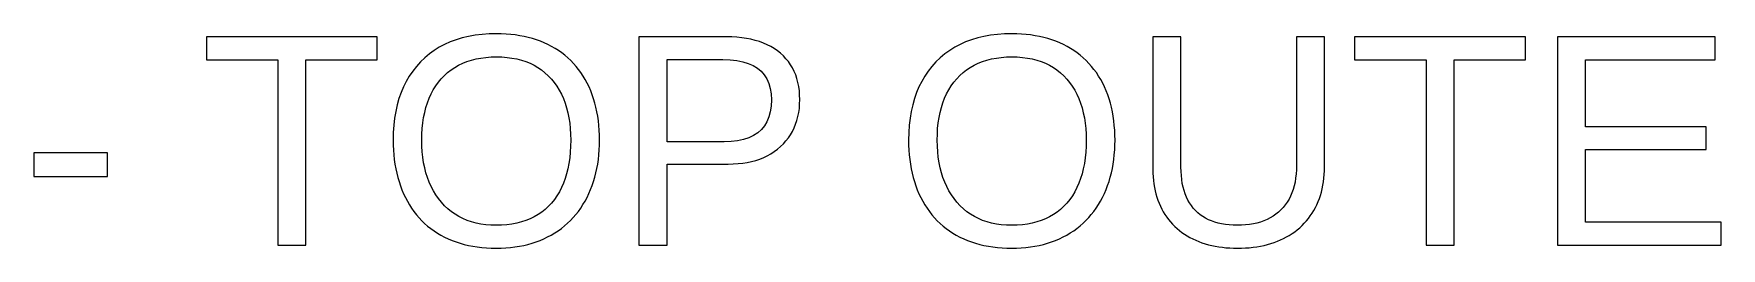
# Model space of a CAD drawing. Extents: x -27 to 133, y -77 to 15.
# Drawn here: x 93.04 to 109.31, y -55.03 to -52.97 of the extents above; entities that cross this region are included whole.
import ezdxf

# ---------------------------------------------------------------- set-up
doc = ezdxf.new("R2010")
doc.units = 0
doc.layers.get('0').update_dxf_attribs({"linetype": 'CONTINUOUS'})

msp = doc.modelspace()

# ---------------------------------------------------------------- linework, layer by layer
for points in [[(95.6623, -53.2196), (96.3515, -53.2196), (96.3515, -52.9975), (94.7024, -52.9975), (94.7024, -53.2196), (95.3917, -53.2196), (95.3917, -55.004), (95.6623, -55.004)], [(97.5446, -55.0317), (97.5903, -55.0294), (97.635, -55.0257), (97.6787, -55.0204), (97.7215, -55.0137), (97.7633, -55.0054), (97.8042, -54.9957), (97.8441, -54.9844), (97.883, -54.9717), (97.921, -54.9575), (97.958, -54.9417), (97.9941, -54.9245), (98.0292, -54.9057), (98.0632, -54.8856), (98.0959, -54.8641), (98.1275, -54.8414), (98.1577, -54.8173), (98.1868, -54.792), (98.2146, -54.7654), (98.2411, -54.7374), (98.2665, -54.7082), (98.2906, -54.6777), (98.3134, -54.6458), (98.335, -54.6127), (98.3554, -54.5783), (98.3745, -54.5426), (98.3923, -54.5057), (98.4087, -54.468), (98.4236, -54.4293), (98.4372, -54.3897), (98.4493, -54.3491), (98.46, -54.3077), (98.4692, -54.2653), (98.4771, -54.222), (98.4835, -54.1777), (98.4885, -54.1325), (98.492, -54.0864), (98.4941, -54.0394), (98.4949, -53.9915), (98.4942, -53.9433), (98.492, -53.8962), (98.4885, -53.85), (98.4836, -53.8049), (98.4773, -53.7607), (98.4695, -53.7175), (98.4604, -53.6754), (98.4498, -53.6342), (98.4379, -53.594), (98.4245, -53.5548), (98.4097, -53.5166), (98.3935, -53.4794), (98.3759, -53.4432), (98.357, -53.4081), (98.3368, -53.3744), (98.3154, -53.3419), (98.2927, -53.3108), (98.2688, -53.281), (98.2436, -53.2524), (98.2171, -53.2252), (98.1894, -53.1993), (98.1604, -53.1747), (98.1302, -53.1514), (98.0987, -53.1294), (98.066, -53.1087), (98.032, -53.0893), (97.9969, -53.0713), (97.9609, -53.0547), (97.9239, -53.0396), (97.8859, -53.0259), (97.8469, -53.0137), (97.807, -53.0029), (97.7662, -52.9935), (97.7244, -52.9856), (97.6816, -52.9791), (97.6378, -52.974), (97.5931, -52.9704), (97.5475, -52.9683), (97.5009, -52.9676), (97.4298, -52.9692), (97.3612, -52.974), (97.295, -52.982), (97.2312, -52.9932), (97.1699, -53.0077), (97.111, -53.0253), (97.0546, -53.0462), (97.0007, -53.0703), (96.9491, -53.0976), (96.9001, -53.1281), (96.8534, -53.1618), (96.8092, -53.1987), (96.7675, -53.2389), (96.7285, -53.2818), (96.6926, -53.3273), (96.6599, -53.3752), (96.6303, -53.4257), (96.6038, -53.4786), (96.5804, -53.534), (96.5601, -53.5919), (96.543, -53.6523), (96.529, -53.7151), (96.518, -53.7805), (96.5103, -53.8483), (96.5056, -53.9186), (96.504, -53.9915), (96.5047, -54.0396), (96.5068, -54.0869), (96.5103, -54.1332), (96.5152, -54.1785), (96.5215, -54.223), (96.5292, -54.2665), (96.5383, -54.309), (96.5488, -54.3506), (96.5607, -54.3913), (96.574, -54.4311), (96.5886, -54.4699), (96.6047, -54.5078), (96.6222, -54.5447), (96.641, -54.5805), (96.6611, -54.615), (96.6824, -54.6482), (96.705, -54.68), (96.7288, -54.7106), (96.7539, -54.7398), (96.7803, -54.7676), (96.8079, -54.7942), (96.8367, -54.8194), (96.8668, -54.8433), (96.8982, -54.8659), (96.9308, -54.8872), (96.9647, -54.9071), (96.9997, -54.9257), (97.0357, -54.9427), (97.0727, -54.9583), (97.1107, -54.9724), (97.1498, -54.985), (97.1898, -54.9961), (97.2308, -55.0058), (97.2728, -55.0139), (97.3159, -55.0206), (97.3599, -55.0258), (97.4049, -55.0295), (97.451, -55.0317), (97.498, -55.0324)], [(99.1458, -54.2222), (99.7354, -54.2222), (99.7836, -54.2212), (99.8304, -54.2182), (99.8755, -54.2132), (99.919, -54.2062), (99.961, -54.1973), (100.001, -54.1864), (100.04, -54.1734), (100.078, -54.1585), (100.113, -54.1416), (100.147, -54.1227), (100.18, -54.1018), (100.211, -54.079), (100.24, -54.0541), (100.268, -54.0276), (100.293, -53.9996), (100.316, -53.9703), (100.337, -53.9397), (100.356, -53.9076), (100.372, -53.8741), (100.386, -53.8393), (100.399, -53.8031), (100.408, -53.7655), (100.416, -53.7265), (100.422, -53.6861), (100.425, -53.6444), (100.426, -53.6013), (100.425, -53.5578), (100.422, -53.5158), (100.416, -53.4754), (100.408, -53.4365), (100.399, -53.3992), (100.387, -53.3633), (100.372, -53.3291), (100.356, -53.2963), (100.337, -53.2651), (100.316, -53.2354), (100.293, -53.2073), (100.268, -53.1806), (100.241, -53.1555), (100.212, -53.1322), (100.18, -53.1106), (100.147, -53.091), (100.113, -53.0732), (100.076, -53.0573), (100.038, -53.0433), (99.9973, -53.0311), (99.9553, -53.0208), (99.9115, -53.0124), (99.8659, -53.0059), (99.8185, -53.0012), (99.7693, -52.9984), (99.7183, -52.9975), (98.8738, -52.9975), (98.8738, -55.004), (99.1458, -55.004)], [(102.516, -55.0317), (102.562, -55.0294), (102.607, -55.0257), (102.65, -55.0204), (102.693, -55.0137), (102.735, -55.0054), (102.776, -54.9957), (102.816, -54.9844), (102.855, -54.9717), (102.893, -54.9575), (102.93, -54.9417), (102.966, -54.9245), (103.001, -54.9057), (103.035, -54.8856), (103.068, -54.8641), (103.099, -54.8414), (103.129, -54.8173), (103.159, -54.792), (103.186, -54.7654), (103.213, -54.7374), (103.238, -54.7082), (103.262, -54.6777), (103.285, -54.6458), (103.307, -54.6127), (103.327, -54.5783), (103.346, -54.5426), (103.364, -54.5057), (103.38, -54.468), (103.395, -54.4293), (103.409, -54.3897), (103.421, -54.3491), (103.432, -54.3077), (103.441, -54.2653), (103.449, -54.222), (103.455, -54.1777), (103.46, -54.1325), (103.464, -54.0864), (103.466, -54.0394), (103.467, -53.9915), (103.466, -53.9433), (103.464, -53.8962), (103.46, -53.85), (103.455, -53.8049), (103.449, -53.7607), (103.441, -53.7175), (103.432, -53.6754), (103.422, -53.6342), (103.41, -53.594), (103.396, -53.5548), (103.381, -53.5166), (103.365, -53.4794), (103.348, -53.4432), (103.329, -53.4081), (103.309, -53.3744), (103.287, -53.3419), (103.264, -53.3108), (103.241, -53.281), (103.215, -53.2524), (103.189, -53.2252), (103.161, -53.1993), (103.132, -53.1747), (103.102, -53.1514), (103.07, -53.1294), (103.038, -53.1087), (103.004, -53.0893), (102.969, -53.0713), (102.933, -53.0547), (102.896, -53.0396), (102.858, -53.0259), (102.819, -53.0137), (102.779, -53.0029), (102.738, -52.9935), (102.696, -52.9856), (102.653, -52.9791), (102.61, -52.974), (102.565, -52.9704), (102.519, -52.9683), (102.473, -52.9676), (102.402, -52.9692), (102.333, -52.974), (102.267, -52.982), (102.203, -52.9932), (102.142, -53.0077), (102.083, -53.0253), (102.026, -53.0462), (101.972, -53.0703), (101.921, -53.0976), (101.872, -53.1281), (101.825, -53.1618), (101.781, -53.1987), (101.739, -53.2389), (101.7, -53.2818), (101.664, -53.3273), (101.632, -53.3752), (101.602, -53.4257), (101.576, -53.4786), (101.552, -53.534), (101.532, -53.5919), (101.515, -53.6523), (101.501, -53.7151), (101.49, -53.7805), (101.482, -53.8483), (101.477, -53.9186), (101.476, -53.9915), (101.476, -54.0396), (101.479, -54.0869), (101.482, -54.1332), (101.487, -54.1785), (101.493, -54.223), (101.501, -54.2665), (101.51, -54.309), (101.521, -54.3506), (101.532, -54.3913), (101.546, -54.4311), (101.56, -54.4699), (101.576, -54.5078), (101.594, -54.5447), (101.613, -54.5805), (101.633, -54.615), (101.654, -54.6482), (101.677, -54.68), (101.701, -54.7106), (101.726, -54.7398), (101.752, -54.7676), (101.78, -54.7942), (101.808, -54.8194), (101.839, -54.8433), (101.87, -54.8659), (101.903, -54.8872), (101.936, -54.9071), (101.971, -54.9257), (102.007, -54.9427), (102.044, -54.9583), (102.082, -54.9724), (102.121, -54.985), (102.162, -54.9961), (102.203, -55.0058), (102.245, -55.0139), (102.288, -55.0206), (102.332, -55.0258), (102.377, -55.0295), (102.423, -55.0317), (102.47, -55.0324)], [(104.686, -55.0319), (104.725, -55.0302), (104.762, -55.0275), (104.799, -55.0236), (104.834, -55.0186), (104.869, -55.0126), (104.904, -55.0054), (104.937, -54.9971), (104.97, -54.9877), (105.002, -54.9773), (105.033, -54.9657), (105.063, -54.953), (105.092, -54.9392), (105.121, -54.9243), (105.148, -54.9085), (105.175, -54.8917), (105.2, -54.8739), (105.225, -54.8551), (105.248, -54.8353), (105.271, -54.8146), (105.292, -54.7928), (105.313, -54.7701), (105.332, -54.7464), (105.35, -54.7217), (105.368, -54.696), (105.384, -54.6693), (105.399, -54.6417), (105.414, -54.6134), (105.426, -54.5842), (105.438, -54.5543), (105.448, -54.5236), (105.458, -54.4921), (105.465, -54.4597), (105.472, -54.4266), (105.478, -54.3927), (105.482, -54.358), (105.485, -54.3226), (105.487, -54.2863), (105.487, -54.2492), (105.487, -52.9975), (105.217, -52.9975), (105.217, -54.2335), (105.216, -54.2763), (105.213, -54.3175), (105.209, -54.3571), (105.203, -54.3951), (105.195, -54.4314), (105.185, -54.4662), (105.173, -54.4993), (105.16, -54.5308), (105.145, -54.5608), (105.128, -54.5891), (105.109, -54.6158), (105.089, -54.6409), (105.067, -54.6643), (105.043, -54.6861), (105.018, -54.7062), (104.991, -54.7245), (104.963, -54.7411), (104.933, -54.7559), (104.902, -54.769), (104.87, -54.7803), (104.836, -54.7899), (104.801, -54.7978), (104.764, -54.8039), (104.726, -54.8082), (104.687, -54.8108), (104.646, -54.8117), (104.606, -54.8109), (104.568, -54.8083), (104.531, -54.8041), (104.495, -54.7982), (104.462, -54.7906), (104.429, -54.7814), (104.398, -54.7704), (104.369, -54.7578), (104.34, -54.7435), (104.314, -54.7275), (104.289, -54.7098), (104.265, -54.6904), (104.243, -54.6693), (104.222, -54.6466), (104.203, -54.6224), (104.186, -54.5965), (104.17, -54.5691), (104.156, -54.5402), (104.144, -54.5097), (104.133, -54.4776), (104.124, -54.4439), (104.116, -54.4087), (104.111, -54.3719), (104.107, -54.3335), (104.104, -54.2936), (104.103, -54.2521), (104.103, -52.9975), (103.831, -52.9975), (103.831, -54.2748), (103.832, -54.3108), (103.834, -54.346), (103.837, -54.3805), (103.841, -54.4141), (103.846, -54.447), (103.853, -54.4791), (103.861, -54.5104), (103.87, -54.541), (103.88, -54.5708), (103.891, -54.5998), (103.904, -54.628), (103.917, -54.6555), (103.932, -54.6821), (103.948, -54.708), (103.965, -54.7328), (103.983, -54.7567), (104.002, -54.7796), (104.022, -54.8016), (104.043, -54.8226), (104.065, -54.8426), (104.088, -54.8617), (104.112, -54.8798), (104.137, -54.897), (104.163, -54.9132), (104.189, -54.9284), (104.217, -54.9427), (104.246, -54.956), (104.275, -54.9682), (104.305, -54.9794), (104.336, -54.9894), (104.368, -54.9985), (104.4, -55.0064), (104.433, -55.0133), (104.467, -55.0192), (104.502, -55.024), (104.537, -55.0277), (104.573, -55.0303), (104.61, -55.0319), (104.647, -55.0324)], [(106.738, -53.2196), (107.427, -53.2196), (107.427, -52.9975), (105.778, -52.9975), (105.778, -53.2196), (106.467, -53.2196), (106.467, -55.004), (106.738, -55.004)], [(109.314, -54.7818), (108.005, -54.7818), (108.005, -54.0826), (109.17, -54.0826), (109.17, -53.8633), (108.005, -53.8633), (108.005, -53.2196), (109.256, -53.2196), (109.256, -52.9975), (107.733, -52.9975), (107.733, -55.004), (109.314, -55.004)], [(97.447, -54.8104), (97.3976, -54.8065), (97.3501, -54.7999), (97.3043, -54.7907), (97.2602, -54.779), (97.2179, -54.7645), (97.1773, -54.7475), (97.1384, -54.7279), (97.1013, -54.7056), (97.066, -54.6807), (97.0324, -54.6532), (97.0005, -54.623), (96.9704, -54.5903), (96.9423, -54.5553), (96.9164, -54.5185), (96.8928, -54.4798), (96.8714, -54.4393), (96.8523, -54.3969), (96.8354, -54.3527), (96.8208, -54.3066), (96.8084, -54.2587), (96.7983, -54.2089), (96.7904, -54.1573), (96.7848, -54.1039), (96.7814, -54.0486), (96.7803, -53.9915), (96.7814, -53.934), (96.7847, -53.8785), (96.7903, -53.825), (96.7981, -53.7735), (96.8081, -53.724), (96.8203, -53.6766), (96.8348, -53.6311), (96.8515, -53.5877), (96.8704, -53.5462), (96.8915, -53.5068), (96.9149, -53.4693), (96.9404, -53.4339), (96.9682, -53.4005), (96.9981, -53.3693), (97.0298, -53.3406), (97.0634, -53.3144), (97.0988, -53.2907), (97.136, -53.2695), (97.1751, -53.2508), (97.2161, -53.2346), (97.2589, -53.2209), (97.3036, -53.2097), (97.3501, -53.2009), (97.3985, -53.1947), (97.4488, -53.191), (97.5009, -53.1897), (97.5525, -53.191), (97.6024, -53.1948), (97.6504, -53.2011), (97.6966, -53.2099), (97.7409, -53.2213), (97.7834, -53.2352), (97.8241, -53.2516), (97.863, -53.2706), (97.9, -53.2921), (97.9352, -53.3161), (97.9686, -53.3427), (98.0002, -53.3717), (98.0299, -53.4033), (98.0576, -53.4371), (98.0831, -53.4729), (98.1064, -53.5105), (98.1274, -53.55), (98.1462, -53.5914), (98.1629, -53.6348), (98.1773, -53.68), (98.1895, -53.7272), (98.1994, -53.7762), (98.2072, -53.8272), (98.2127, -53.88), (98.216, -53.9348), (98.2172, -53.9915), (98.2161, -54.0507), (98.2128, -54.1078), (98.2073, -54.1628), (98.1996, -54.2157), (98.1897, -54.2665), (98.1776, -54.3152), (98.1633, -54.3618), (98.1468, -54.4063), (98.1281, -54.4487), (98.1072, -54.489), (98.0841, -54.5273), (98.0588, -54.5634), (98.0313, -54.5974), (98.0018, -54.6291), (97.9703, -54.6583), (97.9369, -54.6849), (97.9016, -54.709), (97.8644, -54.7306), (97.8253, -54.7496), (97.7843, -54.7661), (97.7414, -54.78), (97.6965, -54.7914), (97.6498, -54.8003), (97.6011, -54.8066), (97.5505, -54.8104), (97.498, -54.8117)], [(99.1458, -53.2153), (99.6855, -53.2153), (99.7546, -53.2176), (99.8182, -53.2245), (99.8762, -53.236), (99.9287, -53.2521), (99.9757, -53.2728), (100.017, -53.2982), (100.053, -53.3281), (100.084, -53.3626), (100.108, -53.4017), (100.128, -53.4454), (100.142, -53.4937), (100.15, -53.5466), (100.153, -53.6041), (100.15, -53.6637), (100.142, -53.7186), (100.128, -53.7687), (100.109, -53.814), (100.085, -53.8545), (100.056, -53.8903), (100.02, -53.9213), (99.98, -53.9475), (99.9342, -53.969), (99.883, -53.9857), (99.8263, -53.9976), (99.7643, -54.0047), (99.6969, -54.0071), (99.1458, -54.0071)], [(102.419, -54.8104), (102.369, -54.8065), (102.322, -54.7999), (102.276, -54.7907), (102.232, -54.779), (102.19, -54.7645), (102.149, -54.7475), (102.11, -54.7279), (102.073, -54.7056), (102.038, -54.6807), (102.004, -54.6532), (101.972, -54.623), (101.942, -54.5903), (101.914, -54.5553), (101.888, -54.5185), (101.864, -54.4798), (101.843, -54.4393), (101.824, -54.3969), (101.807, -54.3527), (101.792, -54.3066), (101.78, -54.2587), (101.77, -54.2089), (101.762, -54.1573), (101.757, -54.1039), (101.753, -54.0486), (101.752, -53.9915), (101.753, -53.934), (101.756, -53.8785), (101.762, -53.825), (101.77, -53.7735), (101.78, -53.724), (101.792, -53.6766), (101.807, -53.6311), (101.823, -53.5877), (101.842, -53.5462), (101.863, -53.5068), (101.887, -53.4693), (101.912, -53.4339), (101.94, -53.4005), (101.97, -53.3693), (102.002, -53.3406), (102.035, -53.3144), (102.07, -53.2907), (102.108, -53.2695), (102.147, -53.2508), (102.188, -53.2346), (102.231, -53.2209), (102.275, -53.2097), (102.322, -53.2009), (102.37, -53.1947), (102.421, -53.191), (102.473, -53.1897), (102.524, -53.191), (102.574, -53.1948), (102.622, -53.2011), (102.668, -53.2099), (102.713, -53.2213), (102.755, -53.2352), (102.796, -53.2516), (102.835, -53.2706), (102.872, -53.2921), (102.907, -53.3161), (102.94, -53.3427), (102.972, -53.3717), (103.002, -53.4033), (103.029, -53.4371), (103.055, -53.4729), (103.078, -53.5105), (103.099, -53.55), (103.118, -53.5914), (103.135, -53.6348), (103.149, -53.68), (103.161, -53.7272), (103.171, -53.7762), (103.179, -53.8272), (103.184, -53.88), (103.188, -53.9348), (103.189, -53.9915), (103.188, -54.0507), (103.184, -54.1078), (103.179, -54.1628), (103.171, -54.2157), (103.161, -54.2665), (103.149, -54.3152), (103.135, -54.3618), (103.119, -54.4063), (103.1, -54.4487), (103.079, -54.489), (103.056, -54.5273), (103.031, -54.5634), (103.003, -54.5974), (102.973, -54.6291), (102.942, -54.6583), (102.909, -54.6849), (102.873, -54.709), (102.836, -54.7306), (102.797, -54.7496), (102.756, -54.7661), (102.713, -54.78), (102.668, -54.7914), (102.622, -54.8003), (102.573, -54.8066), (102.522, -54.8104), (102.47, -54.8117)], [(93.7496, -54.1154), (93.0376, -54.1154), (93.0376, -54.3432), (93.7496, -54.3432)]]:
    msp.add_lwpolyline(points, close=True)

doc.saveas('drawing.dxf')
